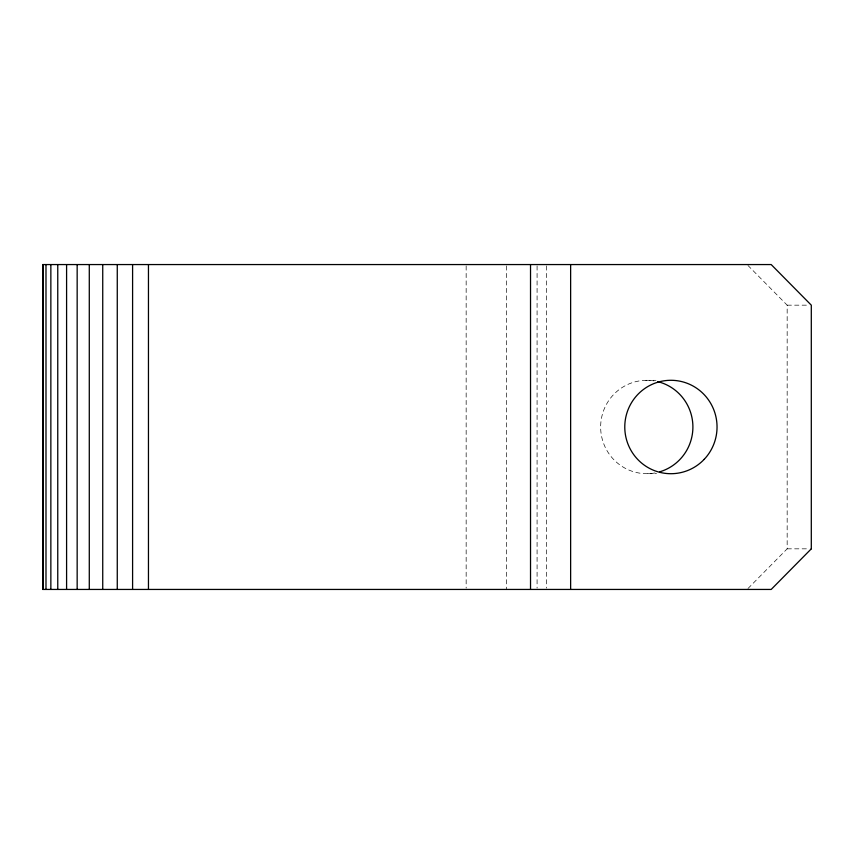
<?xml version="1.0" encoding="UTF-8"?>
<svg xmlns="http://www.w3.org/2000/svg" width="854" height="854" viewBox="0 0 854 854"><rect width="100%" height="100%" fill="white"/><g stroke="black" fill="none" stroke-linecap="round" stroke-linejoin="round"><path stroke-width="0.64" stroke-dasharray="4.27 3.2" d="M747.987 588.502L787.164 548.834L787.164 305.166L747.987 265.498M787.164 305.166L807.489 305.166M645.848 380.308L656.011 380.308M647.695 473.692L656.587 473.692M787.164 548.834L807.489 548.834M546.496 265.893L546.496 588.107M537.081 265.893L537.081 588.107M506.39 265.893L506.39 589.441M466.156 265.893L466.156 588.107M654.901 472.967A46.703 46.127 -90 0 1 600.65 426.712A46.703 46.127 -90 0 1 655.466 381.14"/><path stroke-width="1.28" d="M570.632 264.559L570.632 589.441M530.526 264.559L530.526 589.441M148.457 264.559L148.457 589.441M132.594 264.559L132.594 589.441M117.265 264.559L117.265 589.441M102.736 264.559L102.736 589.441M89.286 264.559L89.286 589.441M77.159 264.559L77.159 589.441M66.591 264.559L66.591 589.441M57.762 264.559L57.762 589.441M50.856 264.559L50.856 589.441M45.988 264.559L45.988 589.441M43.255 264.559L43.255 589.441M657.815 381.653A46.703 46.127 -90 0 1 692.893 426.061A46.703 46.127 -90 0 1 659.598 471.856M811.3 548.834L771.194 589.441L42.7 589.441L42.7 264.559L771.194 264.559L811.3 305.166L811.3 548.834M704.176 459.356A46.703 46.127 -90 0 0 681.962 381.653A46.703 46.127 -90 0 0 626.601 439.991A46.703 46.127 -90 0 0 704.176 459.356"/></g></svg>
